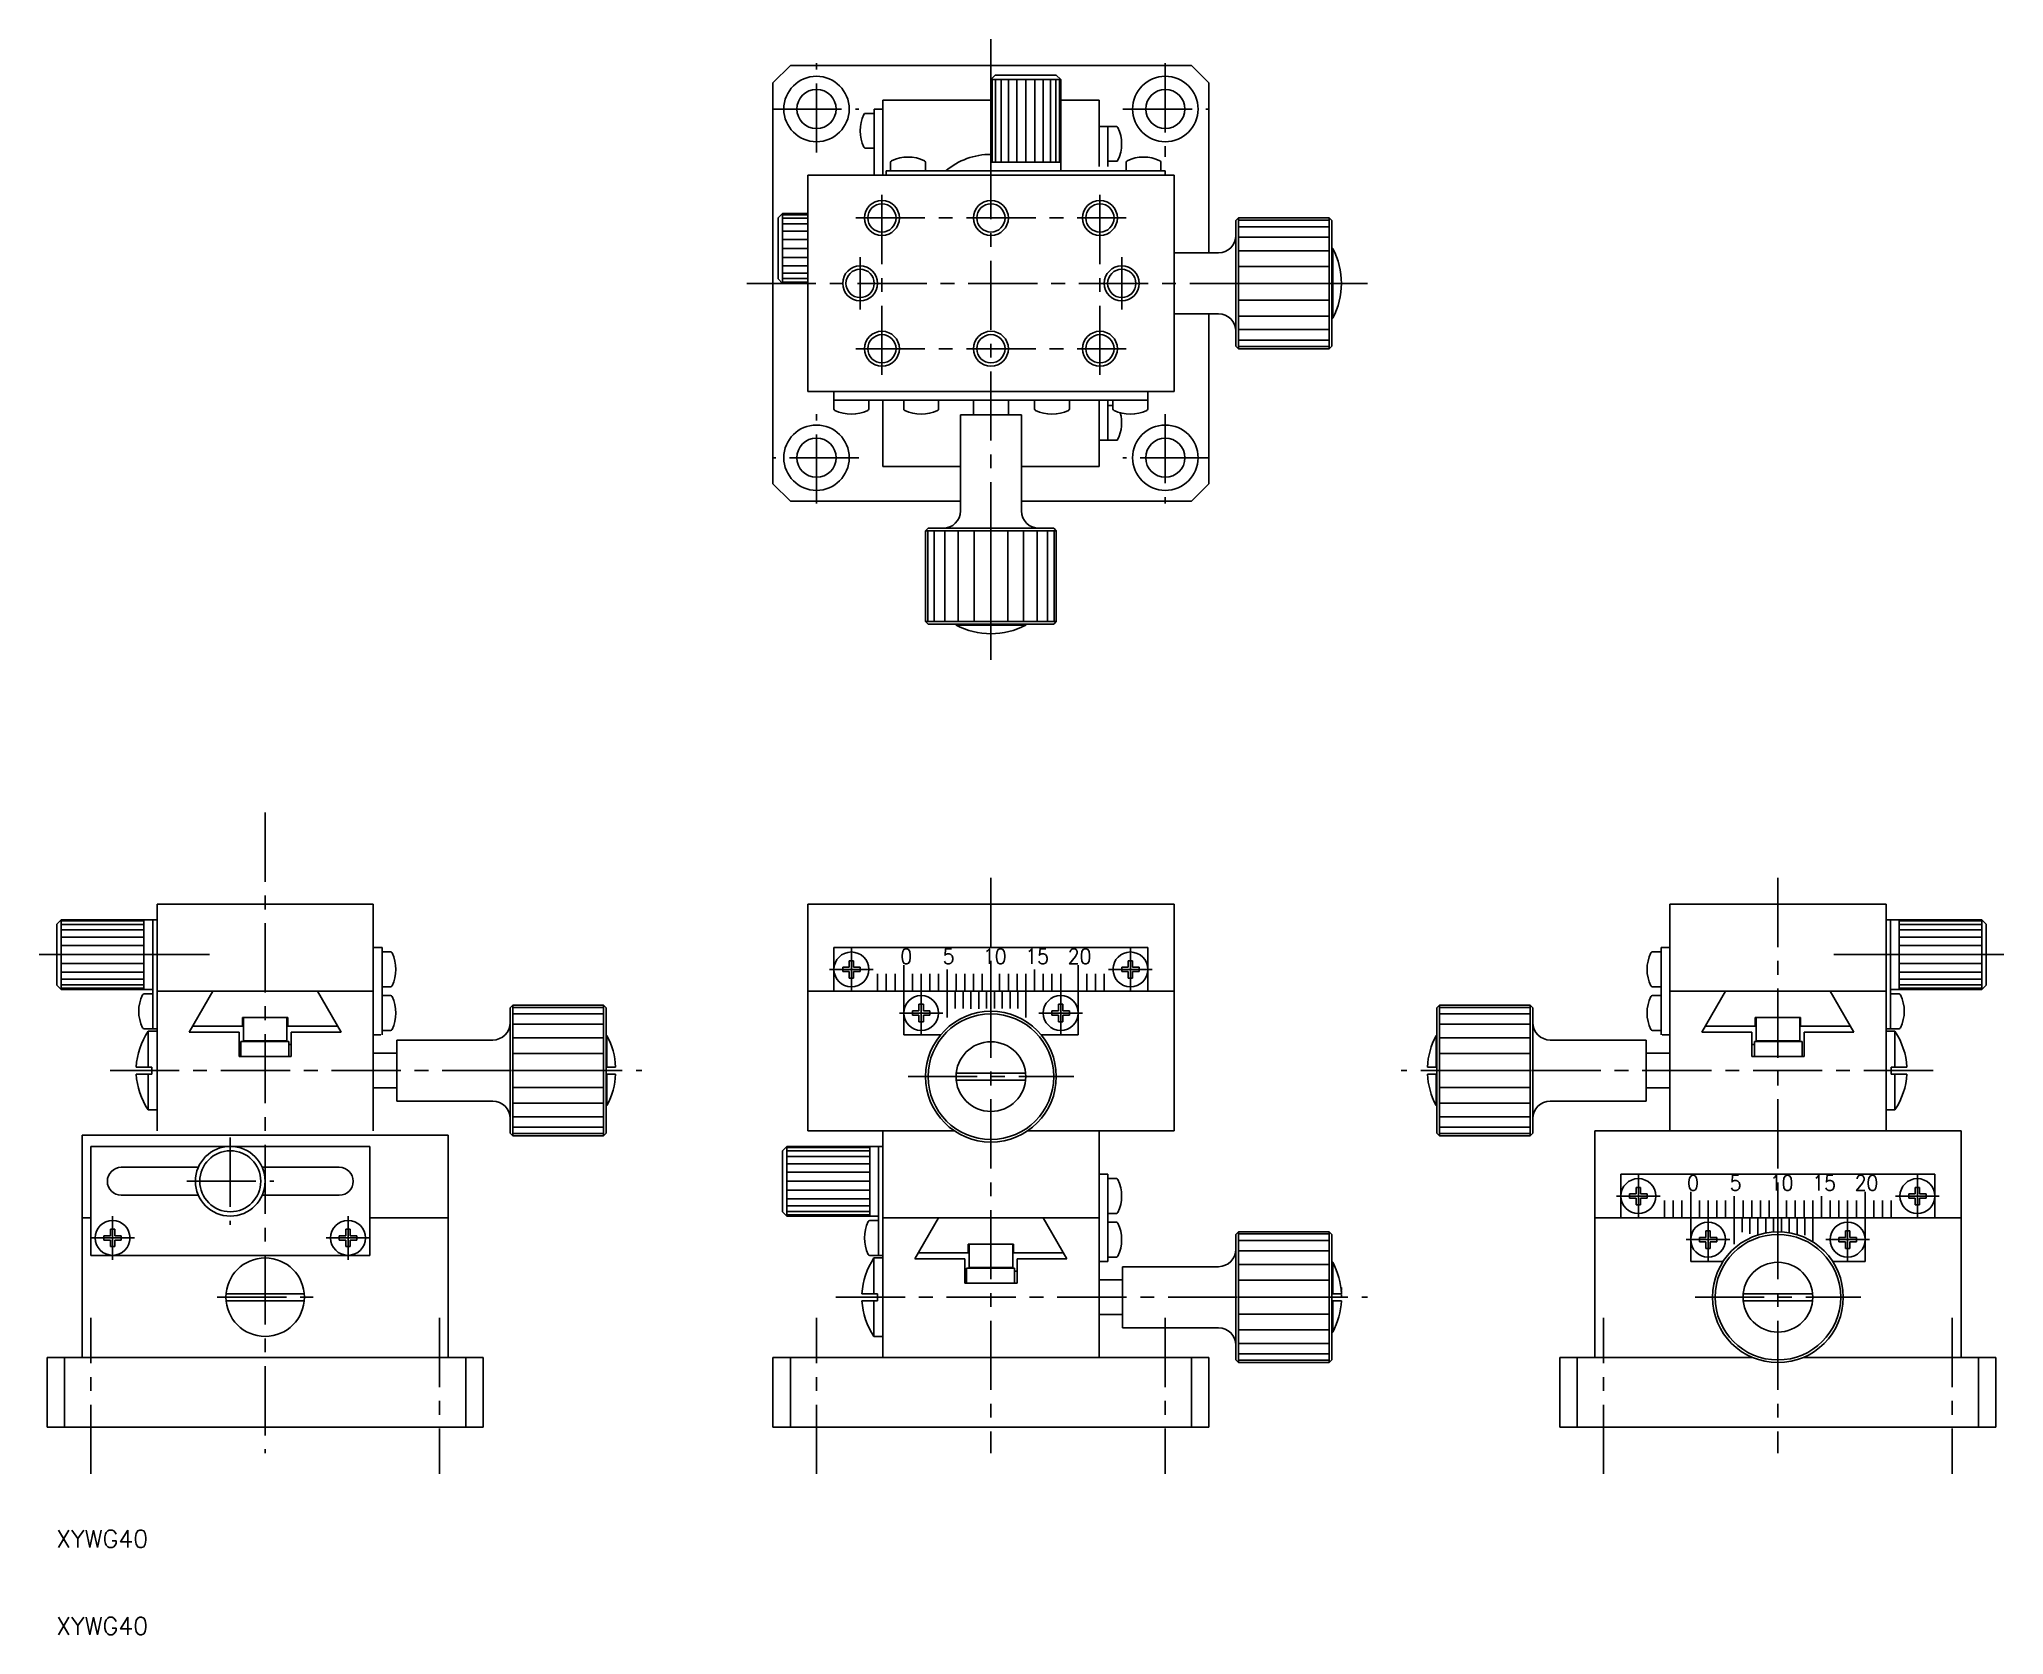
# Model space of a CAD drawing. Extents: x 8 to 233, y 10 to 193.
import ezdxf

# ---------------------------------------------------------------- set-up
doc = ezdxf.new("R2010")
doc.units = 0
doc.header["$LTSCALE"] = 0.25
doc.linetypes.add('CENTER', pattern=[50.8, 31.75, -6.35, 6.35, -6.35])
doc.linetypes.add('PHANTOM', pattern=[2.5, 1.25, -0.25, 0.25, -0.25, 0.25, -0.25])
doc.layers.get('0').update_dxf_attribs({"linetype": 'CONTINUOUS'})
doc.layers.add('CENTER', color=1, linetype='CENTER')
doc.styles.add('CONVERTER_2', font='txt.shx', dxfattribs={"width": 0.9})
doc.styles.get("Standard").update_dxf_attribs({"font": 'txt.shx', "bigfont": 'extfont.shx'})

msp = doc.modelspace()

# ---------------------------------------------------------------- linework, layer by layer
at = {"linetype": 'CONTINUOUS'}
for p, q in [((92.19, 188.02), (94.19, 190.02)), ((94.19, 190.02), (140.19, 190.02)), ((142.19, 188.02), (140.19, 190.02)), ((92.19, 142.02), (92.19, 188.02)), ((117.19, 188.42), (117.69, 188.92)), ((117.19, 188.42), (117.19, 177.93)), ((125.19, 188.42), (117.19, 188.42)), ((117.33, 178.92), (117.33, 188.42)), ((124.69, 188.92), (117.69, 188.92)), ((117.73, 188.42), (117.73, 178.92)), ((118.36, 188.42), (118.36, 178.92)), ((119.19, 188.42), (119.19, 178.92)), ((120.15, 188.42), (120.15, 178.92)), ((121.19, 178.92), (121.19, 188.42)), ((122.22, 178.92), (122.22, 188.42)), ((123.19, 178.92), (123.19, 188.42)), ((124.02, 178.92), (124.02, 188.42)), ((124.65, 178.92), (124.65, 188.42)), ((124.69, 188.92), (125.19, 188.42)), ((125.05, 188.42), (125.05, 178.92)), ((125.19, 177.92), (125.19, 188.42)), ((142.19, 188.02), (142.19, 168.52)), ((103.79, 185.02), (104.79, 185.02)), ((103.79, 177.42), (103.79, 185.02)), ((104.79, 177.42), (104.79, 186.02)), ((104.79, 186.02), (117.19, 186.02)), ((125.19, 186.02), (129.59, 186.02)), ((129.59, 186.02), (129.59, 178.42)), ((103.79, 184.52), (102.8, 184.52)), ((130.59, 183.02), (129.59, 183.02)), ((130.59, 183.02), (130.59, 178.42)), ((131.58, 183.02), (130.59, 183.02)), ((102.8, 180.52), (103.79, 180.52)), ((105.69, 178.91), (105.69, 177.92)), ((109.69, 177.92), (109.69, 178.91)), ((112.69, 178.42), (112.69, 178.43)), ((125.19, 178.92), (117.19, 178.92)), ((130.59, 179.02), (131.58, 179.02)), ((132.69, 178.91), (132.69, 177.92)), ((136.69, 177.92), (136.69, 178.91)), ((96.19, 177.42), (138.19, 177.42)), ((96.19, 152.62), (96.19, 177.42)), ((137.19, 177.92), (105.19, 177.92)), ((105.19, 177.92), (105.19, 177.42)), ((137.19, 177.42), (137.19, 177.92)), ((138.19, 152.62), (138.19, 177.42)), ((92.79, 172.52), (93.29, 173.02)), ((92.79, 172.52), (92.79, 165.52)), ((93.29, 173.02), (93.29, 165.02)), ((96.19, 173.02), (93.29, 173.02)), ((93.29, 172.88), (96.19, 172.88)), ((96.19, 172.48), (93.29, 172.48)), ((96.19, 171.85), (93.29, 171.85)), ((145.59, 172.52), (145.29, 172.22)), ((145.29, 157.82), (145.29, 172.22)), ((145.59, 172.52), (155.99, 172.52)), ((145.59, 172.52), (145.59, 157.52)), ((155.99, 172.26), (145.59, 172.26)), ((155.99, 171.51), (145.59, 171.51)), ((155.99, 157.52), (155.99, 172.52)), ((155.99, 172.52), (156.29, 172.22)), ((156.29, 172.22), (156.29, 157.82)), ((96.19, 171.02), (93.29, 171.02)), ((96.19, 170.05), (93.29, 170.05)), ((96.19, 169.02), (93.29, 169.02)), ((155.99, 170.32), (145.59, 170.32)), ((156.29, 169.02), (156.39, 169.02)), ((156.39, 169.02), (156.39, 161.02)), ((93.29, 167.98), (96.19, 167.98)), ((93.29, 167.02), (96.19, 167.02)), ((138.19, 168.52), (143.29, 168.52)), ((155.99, 168.77), (145.59, 168.77)), ((155.99, 166.96), (145.59, 166.96)), ((93.29, 165.02), (92.79, 165.52)), ((93.29, 166.19), (96.19, 166.19)), ((93.29, 165.56), (96.19, 165.56)), ((96.19, 165.16), (93.29, 165.16)), ((93.29, 165.02), (96.19, 165.02)), ((155.99, 165.02), (145.59, 165.02)), ((155.99, 163.08), (145.59, 163.08)), ((143.29, 161.52), (138.19, 161.52)), ((142.19, 161.52), (142.19, 142.02)), ((155.99, 161.27), (145.59, 161.27)), ((156.39, 161.02), (156.29, 161.02)), ((145.59, 157.52), (145.29, 157.82)), ((145.59, 159.72), (155.99, 159.72)), ((155.99, 158.52), (145.59, 158.52)), ((145.59, 157.77), (155.99, 157.77)), ((155.99, 157.52), (156.29, 157.82)), ((155.99, 157.52), (145.59, 157.52)), ((138.19, 152.62), (96.19, 152.62)), ((99.19, 151.62), (99.19, 152.62)), ((135.19, 151.62), (99.19, 151.62)), ((99.19, 151.62), (99.19, 150.63)), ((103.19, 150.63), (103.19, 151.62)), ((104.79, 144.02), (104.79, 151.62)), ((107.19, 151.62), (107.19, 150.63)), ((111.19, 150.63), (111.19, 151.62)), ((115.19, 151.62), (115.19, 149.92)), ((119.19, 149.92), (119.19, 151.62)), ((122.19, 151.62), (122.19, 150.63)), ((126.19, 150.63), (126.19, 151.62)), ((129.59, 151.62), (129.59, 144.02)), ((130.59, 151.62), (130.59, 147.02)), ((131.19, 151.02), (130.59, 151.02)), ((131.19, 151.62), (131.19, 150.63)), ((135.19, 151.62), (135.19, 152.62)), ((135.19, 150.63), (135.19, 151.62)), ((113.69, 149.92), (120.69, 149.92)), ((113.69, 138.92), (113.69, 149.92)), ((120.69, 149.92), (120.69, 138.92)), ((130.59, 147.02), (129.59, 147.02)), ((130.59, 147.02), (131.58, 147.02)), ((94.19, 140.02), (92.19, 142.02)), ((113.69, 144.02), (104.79, 144.02)), ((129.59, 144.02), (120.69, 144.02)), ((142.19, 142.02), (140.19, 140.02)), ((113.69, 140.02), (94.19, 140.02)), ((140.19, 140.02), (120.69, 140.02)), ((109.69, 136.62), (109.99, 136.92)), ((124.69, 136.62), (109.69, 136.62)), ((109.69, 126.22), (109.69, 136.62)), ((109.94, 136.62), (109.94, 126.22)), ((109.99, 136.92), (124.39, 136.92)), ((110.69, 126.22), (110.69, 136.62)), ((111.89, 136.62), (111.89, 126.22)), ((113.44, 126.22), (113.44, 136.62)), ((115.25, 126.22), (115.25, 136.62)), ((117.19, 126.22), (117.19, 136.62)), ((119.13, 126.22), (119.13, 136.62)), ((120.94, 126.22), (120.94, 136.62)), ((122.49, 126.22), (122.49, 136.62)), ((123.68, 126.22), (123.68, 136.62)), ((124.69, 136.62), (124.39, 136.92)), ((124.43, 126.22), (124.43, 136.62)), ((124.69, 136.62), (124.69, 126.22)), ((109.69, 126.22), (124.69, 126.22)), ((109.69, 126.22), (109.99, 125.92)), ((124.69, 126.22), (124.39, 125.92)), ((124.39, 125.92), (109.99, 125.92)), ((113.19, 125.82), (113.19, 125.92)), ((121.19, 125.82), (113.19, 125.82)), ((121.19, 125.92), (121.19, 125.82)), ((21.56, 93.82), (21.56, 67.82)), ((46.36, 93.82), (21.56, 93.82)), ((46.36, 67.82), (46.36, 93.82)), ((96.19, 93.82), (138.19, 93.82)), ((96.19, 67.82), (96.19, 93.82)), ((138.19, 93.82), (138.19, 67.82)), ((195.04, 93.82), (219.84, 93.82)), ((195.04, 67.82), (195.04, 93.82)), ((219.84, 93.82), (219.84, 67.82)), ((10.56, 92.02), (10.06, 91.52)), ((10.06, 84.52), (10.06, 91.52)), ((10.56, 92.02), (21.56, 92.02)), ((10.56, 84.02), (10.56, 92.02)), ((20.06, 91.89), (10.56, 91.89)), ((10.56, 91.49), (20.06, 91.49)), ((10.56, 90.85), (20.06, 90.85)), ((20.06, 92.02), (20.06, 84.02)), ((21.06, 92.02), (21.06, 79.52)), ((230.84, 92.02), (219.84, 92.02)), ((220.34, 92.02), (220.34, 79.52)), ((221.34, 92.02), (221.34, 84.02)), ((221.34, 91.89), (230.84, 91.89)), ((230.84, 91.49), (221.34, 91.49)), ((230.84, 90.85), (221.34, 90.85)), ((230.84, 84.02), (230.84, 92.02)), ((230.84, 92.02), (231.34, 91.52)), ((231.34, 84.52), (231.34, 91.52)), ((10.56, 90.02), (20.06, 90.02)), ((10.56, 89.06), (20.06, 89.06)), ((10.56, 88.02), (20.06, 88.02)), ((47.36, 88.82), (46.36, 88.82)), ((47.36, 78.82), (47.36, 88.82)), ((47.36, 88.32), (48.35, 88.32)), ((135.19, 88.82), (99.19, 88.82)), ((99.19, 88.82), (99.19, 83.82)), ((135.19, 83.82), (135.19, 88.82)), ((194.04, 88.32), (193.05, 88.32)), ((194.04, 78.82), (194.04, 88.82)), ((194.04, 88.82), (195.04, 88.82)), ((230.84, 90.02), (221.34, 90.02)), ((230.84, 89.06), (221.34, 89.06)), ((230.84, 88.02), (221.34, 88.02)), ((20.06, 86.99), (10.56, 86.99)), ((20.06, 86.02), (10.56, 86.02)), ((100.19, 86.57), (100.19, 86.07)), ((100.94, 86.57), (100.19, 86.57)), ((100.19, 86.07), (100.94, 86.07)), ((100.94, 87.32), (100.94, 86.57)), ((101.44, 87.32), (100.94, 87.32)), ((100.94, 86.07), (100.94, 85.32)), ((101.44, 86.57), (101.44, 87.32)), ((102.19, 86.57), (101.44, 86.57)), ((101.44, 86.07), (102.19, 86.07)), ((101.44, 85.32), (101.44, 86.07)), ((102.19, 86.07), (102.19, 86.57)), ((104.19, 85.82), (104.19, 83.82)), ((105.19, 85.82), (105.19, 83.82)), ((106.19, 85.82), (106.19, 83.82)), ((107.19, 78.82), (107.19, 86.82)), ((108.19, 85.82), (108.19, 83.82)), ((109.19, 85.82), (109.19, 83.82)), ((110.19, 85.82), (110.19, 83.82)), ((111.19, 85.82), (111.19, 83.82)), ((112.19, 86.32), (112.19, 83.82)), ((112.19, 80.82), (112.19, 85.82)), ((113.19, 85.82), (113.19, 83.82)), ((114.19, 85.82), (114.19, 83.82)), ((115.19, 85.82), (115.19, 83.82)), ((116.19, 85.82), (116.19, 83.82)), ((117.19, 86.82), (117.19, 83.82)), ((118.19, 85.82), (118.19, 83.82)), ((119.19, 83.82), (119.19, 85.82)), ((120.19, 83.82), (120.19, 85.82)), ((121.19, 80.82), (121.19, 85.82)), ((121.19, 83.82), (121.19, 85.82)), ((122.19, 83.82), (122.19, 86.32)), ((123.19, 83.82), (123.19, 85.82)), ((124.19, 83.82), (124.19, 85.82)), ((125.19, 83.82), (125.19, 85.82)), ((127.19, 83.82), (127.19, 86.82)), ((127.19, 78.82), (127.19, 85.82)), ((128.19, 83.82), (128.19, 85.82)), ((129.19, 83.82), (129.19, 85.82)), ((130.19, 83.82), (130.19, 85.82)), ((132.19, 86.57), (132.19, 86.07)), ((132.94, 86.57), (132.19, 86.57)), ((132.19, 86.07), (132.94, 86.07)), ((132.94, 87.32), (132.94, 86.57)), ((133.44, 87.32), (132.94, 87.32)), ((132.94, 86.07), (132.94, 85.32)), ((133.44, 86.57), (133.44, 87.32)), ((134.19, 86.57), (133.44, 86.57)), ((133.44, 86.07), (134.19, 86.07)), ((133.44, 85.32), (133.44, 86.07)), ((134.19, 86.07), (134.19, 86.57)), ((221.34, 86.99), (230.84, 86.99)), ((221.34, 86.02), (230.84, 86.02)), ((10.06, 84.52), (10.56, 84.02)), ((20.06, 85.2), (10.56, 85.2)), ((20.06, 84.56), (10.56, 84.56)), ((10.56, 84.16), (20.06, 84.16)), ((10.56, 84.02), (21.06, 84.02)), ((20.07, 83.52), (21.06, 83.52)), ((46.36, 83.82), (21.56, 83.82)), ((25.24, 79.12), (27.96, 83.82)), ((42.67, 79.12), (39.96, 83.82)), ((48.35, 84.32), (47.36, 84.32)), ((138.19, 83.82), (96.19, 83.82)), ((100.94, 85.32), (101.44, 85.32)), ((113.09, 83.82), (113.09, 81.82)), ((113.99, 83.82), (113.99, 81.82)), ((114.89, 83.82), (114.89, 81.79)), ((115.79, 83.82), (115.79, 81.81)), ((116.69, 83.82), (116.69, 81.82)), ((117.59, 83.82), (117.59, 81.82)), ((118.49, 81.82), (118.49, 83.82)), ((119.39, 83.82), (119.39, 81.82)), ((120.29, 81.82), (120.29, 83.82)), ((132.94, 85.32), (133.44, 85.32)), ((193.05, 84.32), (194.04, 84.32)), ((195.04, 83.82), (219.84, 83.82)), ((198.72, 79.12), (201.44, 83.82)), ((216.15, 79.12), (213.44, 83.82)), ((230.84, 84.02), (220.34, 84.02)), ((221.33, 83.52), (220.34, 83.52)), ((221.34, 85.2), (230.84, 85.2)), ((221.34, 84.56), (230.84, 84.56)), ((230.84, 84.16), (221.34, 84.16)), ((231.34, 84.52), (230.84, 84.02)), ((47.36, 83.32), (48.35, 83.32)), ((62.06, 81.92), (62.36, 82.22)), ((62.06, 81.92), (62.06, 67.52)), ((62.36, 67.22), (62.36, 82.22)), ((72.76, 82.22), (62.36, 82.22)), ((62.36, 81.97), (72.76, 81.97)), ((62.36, 81.22), (72.76, 81.22)), ((72.76, 82.22), (72.76, 67.22)), ((73.06, 81.92), (72.76, 82.22)), ((73.06, 67.52), (73.06, 81.92)), ((108.94, 81.57), (108.19, 81.57)), ((108.19, 81.57), (108.19, 81.07)), ((109.44, 82.32), (108.94, 82.32)), ((108.94, 82.32), (108.94, 81.57)), ((109.44, 81.57), (109.44, 82.32)), ((110.19, 81.57), (109.44, 81.57)), ((110.19, 81.07), (110.19, 81.57)), ((124.19, 81.57), (124.19, 81.07)), ((124.94, 81.57), (124.19, 81.57)), ((125.44, 82.32), (124.94, 82.32)), ((124.94, 82.32), (124.94, 81.57)), ((125.44, 81.57), (125.44, 82.32)), ((126.19, 81.57), (125.44, 81.57)), ((126.19, 81.07), (126.19, 81.57)), ((168.34, 81.92), (168.64, 82.22)), ((168.34, 67.52), (168.34, 81.92)), ((168.64, 82.22), (179.04, 82.22)), ((168.64, 82.22), (168.64, 67.22)), ((179.04, 81.97), (168.64, 81.97)), ((179.04, 81.22), (168.64, 81.22)), ((179.04, 67.22), (179.04, 82.22)), ((179.34, 81.92), (179.04, 82.22)), ((179.34, 81.92), (179.34, 67.52)), ((194.04, 83.32), (193.05, 83.32)), ((21.06, 79.52), (20.07, 79.52)), ((20.54, 79.22), (20.54, 75.12)), ((21.56, 79.22), (20.54, 79.22)), ((21.56, 79.52), (21.06, 79.52)), ((30.96, 79.12), (25.24, 79.12)), ((31.36, 79.82), (25.65, 79.82)), ((30.96, 76.32), (30.96, 79.12)), ((36.56, 80.82), (31.36, 80.82)), ((31.36, 80.82), (31.36, 79.82)), ((31.46, 80.82), (31.46, 78.05)), ((36.46, 78.05), (36.46, 80.82)), ((36.56, 79.82), (36.56, 80.82)), ((42.26, 79.82), (36.56, 79.82)), ((36.96, 79.12), (36.96, 76.32)), ((36.96, 79.12), (42.67, 79.12)), ((48.35, 79.32), (47.36, 79.32)), ((62.36, 80.03), (72.76, 80.03)), ((108.19, 81.07), (108.94, 81.07)), ((108.94, 81.07), (108.94, 80.32)), ((108.94, 80.32), (109.44, 80.32)), ((109.44, 81.07), (110.19, 81.07)), ((109.44, 80.32), (109.44, 81.07)), ((124.19, 81.07), (124.94, 81.07)), ((124.94, 81.07), (124.94, 80.32)), ((124.94, 80.32), (125.44, 80.32)), ((125.44, 81.07), (126.19, 81.07)), ((125.44, 80.32), (125.44, 81.07)), ((179.04, 80.03), (168.64, 80.03)), ((193.05, 79.32), (194.04, 79.32)), ((204.44, 79.12), (198.72, 79.12)), ((199.13, 79.82), (204.84, 79.82)), ((204.44, 79.12), (204.44, 76.32)), ((204.84, 80.82), (210.04, 80.82)), ((204.84, 79.82), (204.84, 80.82)), ((204.94, 78.05), (204.94, 80.82)), ((209.94, 80.82), (209.94, 78.05)), ((210.04, 80.82), (210.04, 79.82)), ((210.04, 79.82), (215.75, 79.82)), ((210.44, 79.12), (216.15, 79.12)), ((210.44, 76.32), (210.44, 79.12)), ((219.84, 79.52), (220.34, 79.52)), ((219.84, 79.22), (220.85, 79.22)), ((220.34, 79.52), (221.33, 79.52)), ((220.85, 79.22), (220.85, 75.12)), ((36.66, 78.05), (31.16, 78.05)), ((31.16, 78.05), (31.16, 76.32)), ((36.46, 78.12), (31.46, 78.12)), ((36.66, 78.05), (36.66, 76.32)), ((36.96, 77.72), (36.66, 77.72)), ((46.36, 78.82), (47.22, 78.82)), ((46.36, 76.72), (49.06, 76.72)), ((60.06, 78.22), (49.06, 78.22)), ((49.06, 78.22), (49.06, 71.22)), ((62.36, 78.47), (72.76, 78.47)), ((62.36, 76.66), (72.76, 76.66)), ((73.16, 78.72), (73.06, 78.72)), ((73.16, 75.12), (73.16, 78.72)), ((111.43, 78.82), (107.19, 78.82)), ((127.19, 78.82), (122.95, 78.82)), ((168.24, 75.12), (168.24, 78.72)), ((168.24, 78.72), (168.34, 78.72)), ((179.04, 78.47), (168.64, 78.47)), ((179.04, 76.66), (168.64, 76.66)), ((181.34, 78.22), (192.34, 78.22)), ((192.34, 78.22), (192.34, 71.22)), ((195.04, 76.72), (192.34, 76.72)), ((195.04, 78.82), (194.17, 78.82)), ((204.44, 77.72), (204.74, 77.72)), ((204.74, 78.05), (210.24, 78.05)), ((204.74, 78.05), (204.74, 76.32)), ((204.94, 78.12), (209.94, 78.12)), ((210.24, 78.05), (210.24, 76.32)), ((20.96, 75.12), (19.17, 75.12)), ((20.96, 74.32), (20.96, 75.12)), ((36.96, 76.32), (30.96, 76.32)), ((62.36, 74.72), (72.76, 74.72)), ((74.15, 75.12), (73.06, 75.12)), ((113.21, 74.42), (121.17, 74.42)), ((167.25, 75.12), (168.34, 75.12)), ((179.04, 74.72), (168.64, 74.72)), ((204.44, 76.32), (210.44, 76.32)), ((220.44, 74.32), (220.44, 75.12)), ((220.44, 75.12), (222.23, 75.12)), ((19.17, 74.32), (20.96, 74.32)), ((20.54, 74.32), (20.54, 70.22)), ((49.06, 72.72), (46.36, 72.72)), ((62.36, 72.78), (72.76, 72.78)), ((73.06, 74.32), (74.15, 74.32)), ((73.16, 70.72), (73.16, 74.32)), ((121.17, 73.62), (113.21, 73.62)), ((168.34, 74.32), (167.25, 74.32)), ((168.24, 70.72), (168.24, 74.32)), ((179.04, 72.78), (168.64, 72.78)), ((192.34, 72.72), (195.04, 72.72)), ((222.23, 74.32), (220.44, 74.32)), ((220.85, 74.32), (220.85, 70.22)), ((20.54, 70.22), (21.56, 70.22)), ((49.06, 71.22), (60.06, 71.22)), ((62.36, 70.97), (72.76, 70.97)), ((73.06, 70.72), (73.16, 70.72)), ((168.34, 70.72), (168.24, 70.72)), ((179.04, 70.97), (168.64, 70.97)), ((192.34, 71.22), (181.34, 71.22)), ((220.85, 70.22), (219.84, 70.22)), ((72.76, 69.42), (62.36, 69.42)), ((62.36, 68.23), (72.76, 68.23)), ((96.19, 67.82), (112.97, 67.82)), ((104.79, 41.82), (104.79, 67.82)), ((121.41, 67.82), (138.19, 67.82)), ((129.59, 67.82), (129.59, 41.82)), ((168.64, 69.42), (179.04, 69.42)), ((179.04, 68.23), (168.64, 68.23)), ((186.44, 67.82), (228.44, 67.82)), ((186.44, 41.82), (186.44, 67.82)), ((228.44, 67.82), (228.44, 41.82)), ((12.96, 67.32), (54.96, 67.32)), ((12.96, 41.82), (12.96, 67.32)), ((13.96, 66.02), (45.96, 66.02)), ((13.96, 66.02), (13.96, 53.52)), ((45.96, 66.02), (45.96, 53.52)), ((54.96, 67.32), (54.96, 41.82)), ((62.06, 67.52), (62.36, 67.22)), ((72.76, 67.48), (62.36, 67.48)), ((62.36, 67.22), (72.76, 67.22)), ((73.06, 67.52), (72.76, 67.22)), ((93.29, 65.52), (93.79, 66.02)), ((93.29, 65.52), (93.29, 58.52)), ((93.79, 66.02), (104.79, 66.02)), ((93.79, 66.02), (93.79, 58.02)), ((93.79, 65.89), (103.29, 65.89)), ((103.29, 65.49), (93.79, 65.49)), ((103.29, 58.02), (103.29, 66.02)), ((104.29, 53.52), (104.29, 66.02)), ((168.34, 67.52), (168.64, 67.22)), ((168.64, 67.48), (179.04, 67.48)), ((179.04, 67.22), (168.64, 67.22)), ((179.34, 67.52), (179.04, 67.22)), ((26.29, 63.62), (17.46, 63.62)), ((42.46, 63.62), (33.62, 63.62)), ((103.29, 64.85), (93.79, 64.85)), ((103.29, 64.02), (93.79, 64.02)), ((103.29, 63.06), (93.79, 63.06)), ((103.29, 62.02), (93.79, 62.02)), ((93.79, 60.99), (103.29, 60.99)), ((129.59, 62.82), (130.59, 62.82)), ((130.59, 62.82), (130.59, 52.82)), ((131.58, 62.32), (130.59, 62.32)), ((225.44, 62.82), (189.44, 62.82)), ((189.44, 62.82), (189.44, 57.82)), ((191.19, 61.32), (191.19, 60.57)), ((191.69, 61.32), (191.19, 61.32)), ((191.69, 60.57), (191.69, 61.32)), ((223.69, 61.32), (223.19, 61.32)), ((223.19, 61.32), (223.19, 60.57)), ((223.69, 60.57), (223.69, 61.32)), ((225.44, 57.82), (225.44, 62.82)), ((17.46, 60.42), (26.29, 60.42)), ((33.62, 60.42), (42.46, 60.42)), ((93.79, 60.02), (103.29, 60.02)), ((93.79, 59.2), (103.29, 59.2)), ((191.19, 60.57), (190.44, 60.57)), ((190.44, 60.57), (190.44, 60.07)), ((190.44, 60.07), (191.19, 60.07)), ((191.19, 60.07), (191.19, 59.32)), ((191.19, 59.32), (191.69, 59.32)), ((192.44, 60.57), (191.69, 60.57)), ((191.69, 60.07), (192.44, 60.07)), ((191.69, 59.32), (191.69, 60.07)), ((192.44, 60.07), (192.44, 60.57)), ((194.44, 59.82), (194.44, 57.82)), ((195.44, 59.82), (195.44, 57.82)), ((196.44, 59.82), (196.44, 57.82)), ((197.44, 52.82), (197.44, 60.82)), ((198.44, 59.82), (198.44, 57.82)), ((199.44, 59.82), (199.44, 57.82)), ((200.44, 59.82), (200.44, 57.82)), ((201.44, 59.82), (201.44, 57.82)), ((202.44, 60.32), (202.44, 57.82)), ((202.44, 54.82), (202.44, 59.82)), ((203.44, 59.82), (203.44, 57.82)), ((204.44, 59.82), (204.44, 57.82)), ((205.44, 59.82), (205.44, 57.82)), ((206.44, 59.82), (206.44, 57.82)), ((207.44, 60.82), (207.44, 57.82)), ((208.44, 59.82), (208.44, 57.82)), ((209.44, 57.82), (209.44, 59.82)), ((210.44, 57.82), (210.44, 59.82)), ((211.44, 57.82), (211.44, 59.82)), ((211.44, 55.07), (211.44, 59.82)), ((212.44, 57.82), (212.44, 60.32)), ((213.44, 57.82), (213.44, 59.82)), ((214.44, 57.82), (214.44, 59.82)), ((215.44, 57.82), (215.44, 59.82)), ((216.44, 59.82), (216.44, 57.82)), ((217.44, 57.82), (217.44, 60.82)), ((217.44, 52.82), (217.44, 59.82)), ((218.44, 57.82), (218.44, 59.82)), ((219.44, 57.82), (219.44, 59.82)), ((220.44, 57.82), (220.44, 59.82)), ((222.44, 60.57), (222.44, 60.07)), ((223.19, 60.57), (222.44, 60.57)), ((222.44, 60.07), (223.19, 60.07)), ((223.19, 60.07), (223.19, 59.32)), ((223.19, 59.32), (223.69, 59.32)), ((224.44, 60.57), (223.69, 60.57)), ((223.69, 60.07), (224.44, 60.07)), ((223.69, 59.32), (223.69, 60.07)), ((224.44, 60.07), (224.44, 60.57)), ((13.96, 57.82), (12.96, 57.82)), ((16.71, 56.52), (16.21, 56.52)), ((16.21, 56.52), (16.21, 55.77)), ((16.71, 55.77), (16.71, 56.52)), ((43.21, 56.52), (43.21, 55.77)), ((43.71, 56.52), (43.21, 56.52)), ((43.71, 55.77), (43.71, 56.52)), ((54.96, 57.82), (45.96, 57.82)), ((93.79, 58.02), (93.29, 58.52)), ((93.79, 58.56), (103.29, 58.56)), ((103.29, 58.16), (93.79, 58.16)), ((104.29, 58.02), (93.79, 58.02)), ((104.29, 57.52), (103.3, 57.52)), ((129.59, 57.82), (104.79, 57.82)), ((111.19, 57.82), (108.48, 53.12)), ((123.19, 57.82), (125.9, 53.12)), ((130.59, 58.32), (131.58, 58.32)), ((131.58, 57.32), (130.59, 57.32)), ((228.44, 57.82), (186.44, 57.82)), ((228.44, 57.82), (186.44, 57.82)), ((199.69, 56.32), (199.19, 56.32)), ((199.19, 56.32), (199.19, 55.57)), ((199.69, 55.57), (199.69, 56.32)), ((203.34, 57.82), (203.34, 56.17)), ((204.24, 57.82), (204.24, 56)), ((205.14, 57.82), (205.14, 55.82)), ((206.04, 57.82), (206.04, 56.09)), ((206.94, 57.82), (206.94, 56.21)), ((207.84, 57.82), (207.84, 56.21)), ((208.74, 56.11), (208.74, 57.82)), ((209.64, 57.82), (209.64, 55.82)), ((210.54, 55.82), (210.54, 57.82)), ((215.69, 56.32), (215.19, 56.32)), ((215.19, 56.32), (215.19, 55.57)), ((215.69, 55.57), (215.69, 56.32)), ((16.21, 55.77), (15.46, 55.77)), ((15.46, 55.77), (15.46, 55.27)), ((15.46, 55.27), (16.21, 55.27)), ((16.21, 55.27), (16.21, 54.52)), ((16.21, 54.52), (16.71, 54.52)), ((17.46, 55.77), (16.71, 55.77)), ((16.71, 55.27), (17.46, 55.27)), ((16.71, 54.52), (16.71, 55.27)), ((17.46, 55.27), (17.46, 55.77)), ((42.46, 55.77), (42.46, 55.27)), ((43.21, 55.77), (42.46, 55.77)), ((42.46, 55.27), (43.21, 55.27)), ((43.21, 55.27), (43.21, 54.52)), ((43.21, 54.52), (43.71, 54.52)), ((44.46, 55.77), (43.71, 55.77)), ((43.71, 55.27), (44.46, 55.27)), ((43.71, 54.52), (43.71, 55.27)), ((44.46, 55.27), (44.46, 55.77)), ((114.59, 53.82), (114.59, 54.82)), ((114.59, 54.82), (119.79, 54.82)), ((114.69, 52.05), (114.69, 54.82)), ((119.69, 54.82), (119.69, 52.05)), ((119.79, 54.82), (119.79, 53.82)), ((145.59, 56.22), (145.29, 55.92)), ((145.29, 41.52), (145.29, 55.92)), ((145.59, 56.22), (145.59, 41.22)), ((145.59, 56.22), (155.99, 56.22)), ((155.99, 55.97), (145.59, 55.97)), ((155.99, 55.22), (145.59, 55.22)), ((155.99, 41.22), (155.99, 56.22)), ((155.99, 56.22), (156.29, 55.92)), ((156.29, 55.92), (156.29, 41.52)), ((199.19, 55.57), (198.44, 55.57)), ((198.44, 55.57), (198.44, 55.07)), ((198.44, 55.07), (199.19, 55.07)), ((199.19, 55.07), (199.19, 54.32)), ((199.19, 54.32), (199.69, 54.32)), ((200.44, 55.57), (199.69, 55.57)), ((199.69, 54.32), (199.69, 55.07)), ((199.69, 55.07), (200.44, 55.07)), ((200.44, 55.07), (200.44, 55.57)), ((214.44, 55.57), (214.44, 55.07)), ((215.19, 55.57), (214.44, 55.57)), ((214.44, 55.07), (215.19, 55.07)), ((215.19, 55.07), (215.19, 54.32)), ((215.19, 54.32), (215.69, 54.32)), ((216.44, 55.57), (215.69, 55.57)), ((215.69, 54.32), (215.69, 55.07)), ((215.69, 55.07), (216.44, 55.07)), ((216.44, 55.07), (216.44, 55.57)), ((45.96, 53.52), (13.96, 53.52)), ((103.3, 53.52), (104.29, 53.52)), ((103.77, 53.22), (104.79, 53.22)), ((103.77, 49.12), (103.77, 53.22)), ((104.79, 53.52), (104.29, 53.52)), ((108.48, 53.12), (114.19, 53.12)), ((108.88, 53.82), (114.59, 53.82)), ((114.19, 53.12), (114.19, 50.32)), ((114.39, 52.05), (119.89, 52.05)), ((114.39, 50.32), (114.39, 52.05)), ((114.69, 52.12), (119.69, 52.12)), ((119.79, 53.82), (125.5, 53.82)), ((119.89, 50.32), (119.89, 52.05)), ((125.9, 53.12), (120.19, 53.12)), ((120.19, 50.32), (120.19, 53.12)), ((130.59, 52.82), (129.59, 52.82)), ((130.59, 53.32), (131.58, 53.32)), ((132.29, 52.22), (143.29, 52.22)), ((132.29, 45.22), (132.29, 52.22)), ((155.99, 54.03), (145.59, 54.03)), ((155.99, 52.47), (145.59, 52.47)), ((156.29, 52.72), (156.39, 52.72)), ((156.39, 52.72), (156.39, 49.12)), ((201.16, 52.82), (197.44, 52.82)), ((217.44, 52.82), (213.72, 52.82)), ((114.19, 50.32), (120.19, 50.32)), ((119.89, 51.72), (120.19, 51.72)), ((132.29, 50.72), (129.59, 50.72)), ((155.99, 50.66), (145.59, 50.66)), ((29.47, 49.12), (38.44, 49.12)), ((38.44, 48.32), (29.47, 48.32)), ((102.4, 49.12), (104.19, 49.12)), ((104.19, 48.32), (102.4, 48.32)), ((103.77, 44.22), (103.77, 48.32)), ((104.19, 49.12), (104.19, 48.32)), ((155.99, 48.72), (145.59, 48.72)), ((156.29, 49.12), (157.38, 49.12)), ((157.38, 48.32), (156.29, 48.32)), ((156.39, 48.32), (156.39, 44.72)), ((203.46, 49.12), (211.42, 49.12)), ((211.42, 48.32), (203.46, 48.32)), ((129.59, 46.72), (132.29, 46.72)), ((143.29, 45.22), (132.29, 45.22)), ((155.99, 46.78), (145.59, 46.78)), ((104.79, 44.22), (103.77, 44.22)), ((155.99, 44.97), (145.59, 44.97)), ((145.59, 43.42), (155.99, 43.42)), ((156.39, 44.72), (156.29, 44.72)), ((8.96, 41.82), (58.96, 41.82)), ((8.96, 33.82), (8.96, 41.82)), ((10.96, 41.82), (10.96, 33.82)), ((56.96, 41.82), (56.96, 33.82)), ((58.96, 41.82), (58.96, 33.82)), ((92.19, 41.82), (142.19, 41.82)), ((92.19, 33.82), (92.19, 41.82)), ((94.19, 41.82), (94.19, 33.82)), ((140.19, 41.82), (140.19, 33.82)), ((142.19, 41.82), (142.19, 33.82)), ((145.59, 41.22), (145.29, 41.52)), ((155.99, 42.23), (145.59, 42.23)), ((145.59, 41.48), (155.99, 41.48)), ((155.99, 41.22), (145.59, 41.22)), ((155.99, 41.22), (156.29, 41.52)), ((182.44, 41.82), (204.5, 41.82)), ((182.44, 33.82), (182.44, 41.82)), ((184.44, 41.82), (184.44, 33.82)), ((210.38, 41.82), (232.44, 41.82)), ((230.44, 41.82), (230.44, 33.82)), ((232.44, 41.82), (232.44, 33.82)), ((58.96, 33.82), (8.96, 33.82)), ((142.19, 33.82), (92.19, 33.82)), ((232.44, 33.82), (182.44, 33.82))]:
    msp.add_line(p, q, dxfattribs=at)
at = {"linetype": 'PHANTOM'}
msp.add_line((157.39, 48.72), (157.39, 49.93), dxfattribs=at)
at = {"linetype": 'CONTINUOUS'}
for centre, radius in [((97.19, 185.02), 3.75), ((97.19, 185.02), 2.25), ((137.19, 185.02), 3.75), ((137.19, 185.02), 2.25), ((104.69, 172.52), 1.62), ((117.19, 172.52), 1.62), ((129.69, 172.52), 1.62), ((102.19, 165.02), 1.62), ((132.19, 165.02), 1.62), ((104.69, 157.52), 1.62), ((117.19, 157.52), 1.62), ((129.69, 157.52), 1.62), ((97.19, 145.02), 3.75), ((137.19, 145.02), 3.75), ((97.19, 145.02), 2.25), ((137.19, 145.02), 2.25), ((101.19, 86.32), 2), ((133.19, 86.32), 2), ((109.19, 81.32), 2), ((117.19, 74.02), 7.5), ((117.19, 74.02), 7.2), ((125.19, 81.32), 2), ((117.19, 74.02), 4), ((29.96, 62.02), 4), ((29.96, 62.02), 3.5), ((191.44, 60.32), 2), ((223.44, 60.32), 2), ((16.46, 55.52), 2), ((43.46, 55.52), 2), ((199.44, 55.32), 2), ((215.44, 55.32), 2), ((207.44, 48.72), 7.5), ((207.44, 48.72), 7.2), ((33.96, 48.72), 4.5), ((207.44, 48.72), 4)]:
    msp.add_circle(centre, radius, dxfattribs=at)
at = {"color": 3, "linetype": 'CONTINUOUS'}
for centre in [(104.69, 172.52), (117.19, 172.52), (129.69, 172.52), (102.19, 165.02), (132.19, 165.02), (104.69, 157.52), (117.19, 157.52), (129.69, 157.52)]:
    msp.add_circle(centre, 2, dxfattribs=at)
at = {"linetype": 'CONTINUOUS'}
for centre, radius, start, end in [((106.54, 182.52), 4.35, 154.3284, 205.6716), ((102.8, 184.32), 0.2, 90, 154.3284), ((131.58, 182.82), 0.2, 25.6716, 90), ((127.83, 181.02), 4.35, 334.3284, 25.6716), ((102.8, 180.72), 0.2, 205.6716, 270), ((105.89, 178.91), 0.2, 115.6716, 180), ((107.69, 175.16), 4.35, 64.3284, 115.6716), ((109.49, 178.91), 0.2, 0, 64.3284), ((117.19, 171.82), 8, 90, 130.3149), ((131.58, 179.22), 0.2, 270, 334.3284), ((132.89, 178.91), 0.2, 115.6716, 180), ((134.69, 175.16), 4.35, 64.3284, 115.6716), ((136.49, 178.91), 0.2, 0, 64.3284), ((143.29, 170.52), 2, 270, 0), ((148.89, 165.02), 8.5, 331.9275, 28.0725), ((143.29, 159.52), 2, 0, 90), ((99.39, 150.63), 0.2, 180, 244.3284), ((101.19, 154.37), 4.35, 244.3284, 295.6716), ((102.99, 150.63), 0.2, 295.6716, 0), ((107.39, 150.63), 0.2, 180, 244.3284), ((109.19, 154.37), 4.35, 244.3284, 295.6716), ((110.99, 150.63), 0.2, 295.6716, 0), ((122.39, 150.63), 0.2, 180, 244.3284), ((124.19, 154.37), 4.35, 244.3284, 295.6716), ((125.99, 150.63), 0.2, 295.6716, 0), ((131.39, 150.63), 0.2, 180, 244.3284), ((133.19, 154.37), 4.35, 244.3284, 295.6716), ((127.83, 149.02), 4.35, 334.3284, 15.3975), ((134.99, 150.63), 0.2, 295.6716, 0), ((131.58, 147.22), 0.2, 270, 334.3284), ((111.69, 138.92), 2, 270, 0), ((122.69, 138.92), 2, 180, 270), ((117.19, 133.32), 8.5, 241.9275, 298.0725), ((48.35, 88.12), 0.2, 25.6716, 90), ((44.6, 86.32), 4.35, 334.3284, 25.6716), ((196.79, 86.32), 4.35, 154.3284, 205.6716), ((193.05, 88.12), 0.2, 90, 154.3284), ((23.81, 81.52), 4.35, 154.3284, 205.6716), ((20.07, 83.32), 0.2, 90, 154.3284), ((48.35, 84.52), 0.2, 270, 334.3284), ((193.05, 84.52), 0.2, 205.6716, 270), ((221.33, 83.32), 0.2, 25.6716, 90), ((217.58, 81.52), 4.35, 334.3284, 25.6716), ((48.35, 83.12), 0.2, 25.6716, 90), ((44.6, 81.32), 4.35, 334.3284, 25.6716), ((196.79, 81.32), 4.35, 154.3284, 205.6716), ((193.05, 83.12), 0.2, 90, 154.3284), ((27.16, 74.72), 8, 145.7711, 177.134), ((20.07, 79.72), 0.2, 205.6716, 270), ((48.35, 79.52), 0.2, 270, 334.3284), ((60.06, 80.22), 2, 270, 0), ((181.34, 80.22), 2, 180, 270), ((193.05, 79.52), 0.2, 205.6716, 270), ((214.24, 74.72), 8, 2.866, 34.2289), ((221.33, 79.72), 0.2, 270, 334.3284), ((65.66, 74.72), 8.5, 2.6973, 28.0725), ((175.74, 74.72), 8.5, 151.9275, 177.3027), ((27.16, 74.72), 8, 182.866, 214.2289), ((65.66, 74.72), 8.5, 331.9275, 357.3027), ((175.74, 74.72), 8.5, 182.6973, 208.0725), ((214.24, 74.72), 8, 325.7711, 357.134), ((60.06, 69.22), 2, 0, 90), ((181.34, 69.22), 2, 90, 180), ((17.46, 62.02), 1.6, 90, 270), ((42.46, 62.02), 1.6, 270, 90), ((131.58, 62.12), 0.2, 25.6716, 90), ((127.83, 60.32), 4.35, 334.3284, 25.6716), ((107.04, 55.52), 4.35, 154.3284, 205.6716), ((103.3, 57.32), 0.2, 90, 154.3284), ((131.58, 58.52), 0.2, 270, 334.3284), ((131.58, 57.12), 0.2, 25.6716, 90), ((127.83, 55.32), 4.35, 334.3284, 25.6716), ((143.29, 54.22), 2, 270, 0), ((110.39, 48.72), 8, 145.7711, 177.134), ((103.3, 53.72), 0.2, 205.6716, 270), ((131.58, 53.52), 0.2, 270, 334.3284), ((148.89, 48.72), 8.5, 2.6973, 28.0725), ((110.39, 48.72), 8, 182.866, 214.2289), ((148.89, 48.72), 8.5, 331.9275, 357.3027), ((143.29, 43.22), 2, 0, 90)]:
    msp.add_arc(centre, radius, start, end, dxfattribs=at)
at = {"layer": 'CENTER', "color": 1, "linetype": 'CENTER'}
for p, q in [((117.19, 193.02), (117.19, 121.82)), ((97.19, 180.02), (97.19, 190.28)), ((137.19, 190.28), (137.19, 179.52)), ((92.13, 185.02), (102.04, 185.02)), ((132.33, 185.02), (142.25, 185.02)), ((104.69, 154.52), (104.69, 175.52)), ((129.69, 154.52), (129.69, 175.52)), ((101.69, 172.52), (132.69, 172.52)), ((102.19, 162.02), (102.19, 168.02)), ((132.19, 168.02), (132.19, 162.02)), ((89.19, 165.02), (160.39, 165.02)), ((101.69, 157.52), (132.69, 157.52)), ((97.19, 139.76), (97.19, 150.02)), ((137.19, 150.02), (137.19, 139.76)), ((102.04, 145.02), (92.13, 145.02)), ((142.25, 145.02), (132.33, 145.02)), ((33.96, 104.31), (33.96, 30.82)), ((117.19, 96.82), (117.19, 30.82)), ((207.44, 96.82), (207.44, 30.82)), ((27.56, 88.02), (8.06, 88.02)), ((101.19, 88.82), (101.19, 83.82)), ((133.19, 83.82), (133.19, 88.82)), ((213.84, 88.02), (233.34, 88.02)), ((98.69, 86.32), (103.69, 86.32)), ((130.69, 86.32), (135.69, 86.32)), ((109.19, 83.82), (109.19, 78.82)), ((125.19, 78.82), (125.19, 83.82)), ((106.69, 81.32), (111.69, 81.32)), ((122.69, 81.32), (127.69, 81.32)), ((16.17, 74.72), (77.16, 74.72)), ((225.23, 74.72), (164.24, 74.72)), ((107.69, 74.02), (126.69, 74.02)), ((29.96, 67.02), (29.96, 57.02)), ((24.96, 62.02), (34.96, 62.02)), ((191.44, 62.82), (191.44, 57.82)), ((223.44, 57.82), (223.44, 62.82)), ((188.94, 60.32), (193.94, 60.32)), ((220.94, 60.32), (225.94, 60.32)), ((16.46, 58.02), (16.46, 53.02)), ((43.46, 53.02), (43.46, 58.02)), ((199.44, 57.82), (199.44, 52.82)), ((215.44, 52.82), (215.44, 57.82)), ((13.96, 55.52), (18.96, 55.52)), ((40.96, 55.52), (45.96, 55.52)), ((196.94, 55.32), (201.94, 55.32)), ((212.94, 55.32), (217.94, 55.32)), ((28.46, 48.72), (39.46, 48.72)), ((99.4, 48.72), (160.39, 48.72)), ((197.94, 48.72), (216.94, 48.72)), ((13.96, 28.44), (13.96, 46.35)), ((53.96, 46.35), (53.96, 28.44)), ((97.19, 28.44), (97.19, 46.35)), ((137.19, 46.35), (137.19, 28.44)), ((187.44, 28.44), (187.44, 46.35)), ((227.44, 46.35), (227.44, 28.44))]:
    msp.add_line(p, q, dxfattribs=at)

# ---------------------------------------------------------------- texts
at = {"style": 'CONVERTER_2', "width": 0.9}
for s, p in [('0', (106.8, 86.95)), ('5', (111.66, 86.95)), ('10', (116.27, 86.95)), ('15', (121.14, 86.95)), ('20', (126.01, 86.95)), ('0', (197.04, 60.95)), ('5', (201.91, 60.95)), ('10', (206.52, 60.95)), ('15', (211.39, 60.95)), ('20', (216.26, 60.95))]:
    msp.add_text(s, height=1.75, dxfattribs=at).set_placement(p)
for p in [(10, 20), (10, 10)]:
    msp.add_text('XYWG40', height=2).set_placement(p)

doc.saveas('drawing.dxf')
